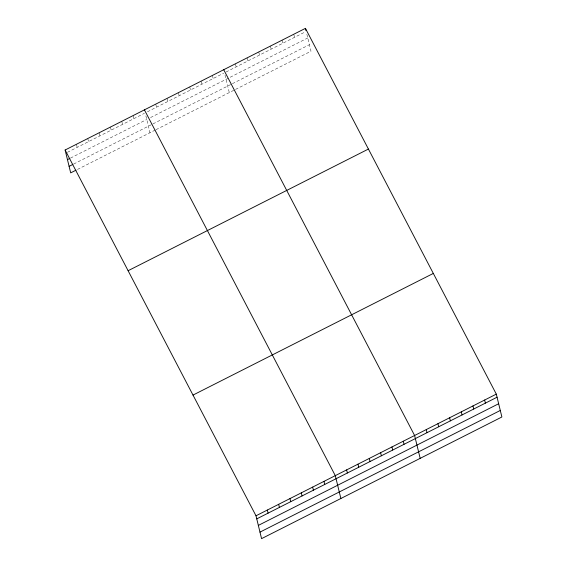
<?xml version="1.0" encoding="UTF-8"?>
<svg xmlns="http://www.w3.org/2000/svg" width="567" height="567" viewBox="0 0 567 567"><rect width="100%" height="100%" fill="white"/><g stroke="black" fill="none" stroke-linecap="round" stroke-linejoin="round"><path stroke-width="0.43" stroke-dasharray="2.83 2.13" d="M67.381 152.332L144.415 113.329M147.434 111.798L223.717 73.186M226.035 72.016L305.4 31.83M70.478 158.094L146.761 119.474M150.538 117.56L307.775 37.961M73.632 164.054L152.176 124.286M152.934 123.904L231.598 84.079M232.371 83.689L309.412 44.687M77.488 169.434L155.28 130.049M156.031 129.666L234.745 89.82M235.518 89.423L311 51.214L306.712 33.616M293.756 34.261L294.507 37.344M282.082 40.165L282.834 43.255M270.409 46.076L271.168 49.166M258.736 51.987L259.495 55.077M247.07 57.898L247.822 60.981M235.397 63.802L236.148 66.892M225.007 74.979L229.295 92.577M212.391 75.446L213.142 78.537M201.065 81.187L201.817 84.27M189.732 86.921L190.491 90.004M178.407 92.655L179.158 95.745M167.074 98.389L167.832 101.479M155.748 104.122L156.499 107.213M145.882 115.852L149.993 132.728M133.089 115.597L133.84 118.687M121.763 121.331L122.515 124.421M110.43 127.065L111.182 130.155M99.105 132.798L99.856 135.889M87.772 138.539L88.523 141.622M76.446 144.273L77.197 147.363"/><path stroke-width="0.85" d="M65.113 150.007L305.429 28.35L496.309 394.129L501.887 416.993L261.571 538.65L256 515.786L65.113 150.007L70.691 172.871L75.978 170.192M67.459 159.625L69.727 158.476M69.096 166.344L72.874 164.437M128.107 270.714L368.422 149.057M193.007 395.079L433.323 273.422M256 515.786L496.309 394.129M256.752 518.876L497.061 397.219M258.339 525.403L498.655 403.739M259.984 532.122L500.292 410.465M223.724 69.713L414.605 435.491L420.175 458.356M144.422 109.863L335.303 475.642L340.873 498.506M484.636 400.04L485.395 403.123M472.963 405.944L473.721 409.034M461.297 411.855L462.048 414.945M449.624 417.766L450.375 420.856M437.951 423.677L438.702 426.76M426.278 429.58L427.029 432.671M305.429 28.35L305.996 30.668M403.279 441.225L404.03 444.315M391.946 446.966L392.697 450.049M380.62 452.7L381.371 455.783M369.287 458.434L370.038 461.524M357.961 464.167L358.713 467.258M346.628 469.901L347.38 472.991M323.97 481.376L324.728 484.459M312.644 487.11L313.395 490.2M301.311 492.843L302.069 495.934M289.985 498.577L290.736 501.667M278.659 504.318L279.411 507.401M267.326 510.052L268.078 513.142"/></g></svg>
